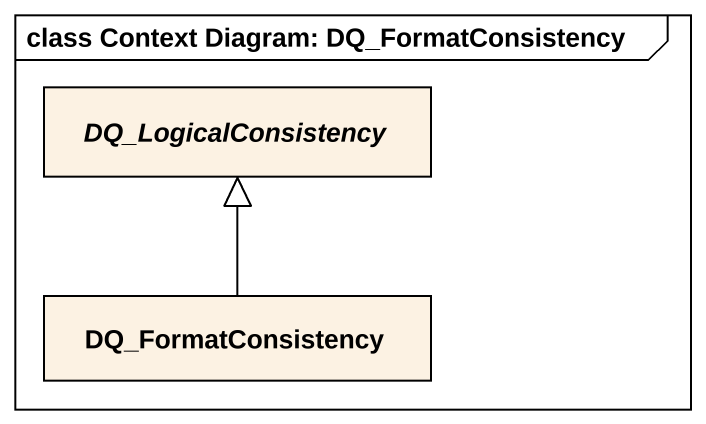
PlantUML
@startuml
mainframe class Context Diagram: DQ_FormatConsistency
hide circle
hide empty members
abstract class DQ_LogicalConsistency
class DQ_FormatConsistency
DQ_FormatConsistency -up-|> DQ_LogicalConsistency
@enduml
